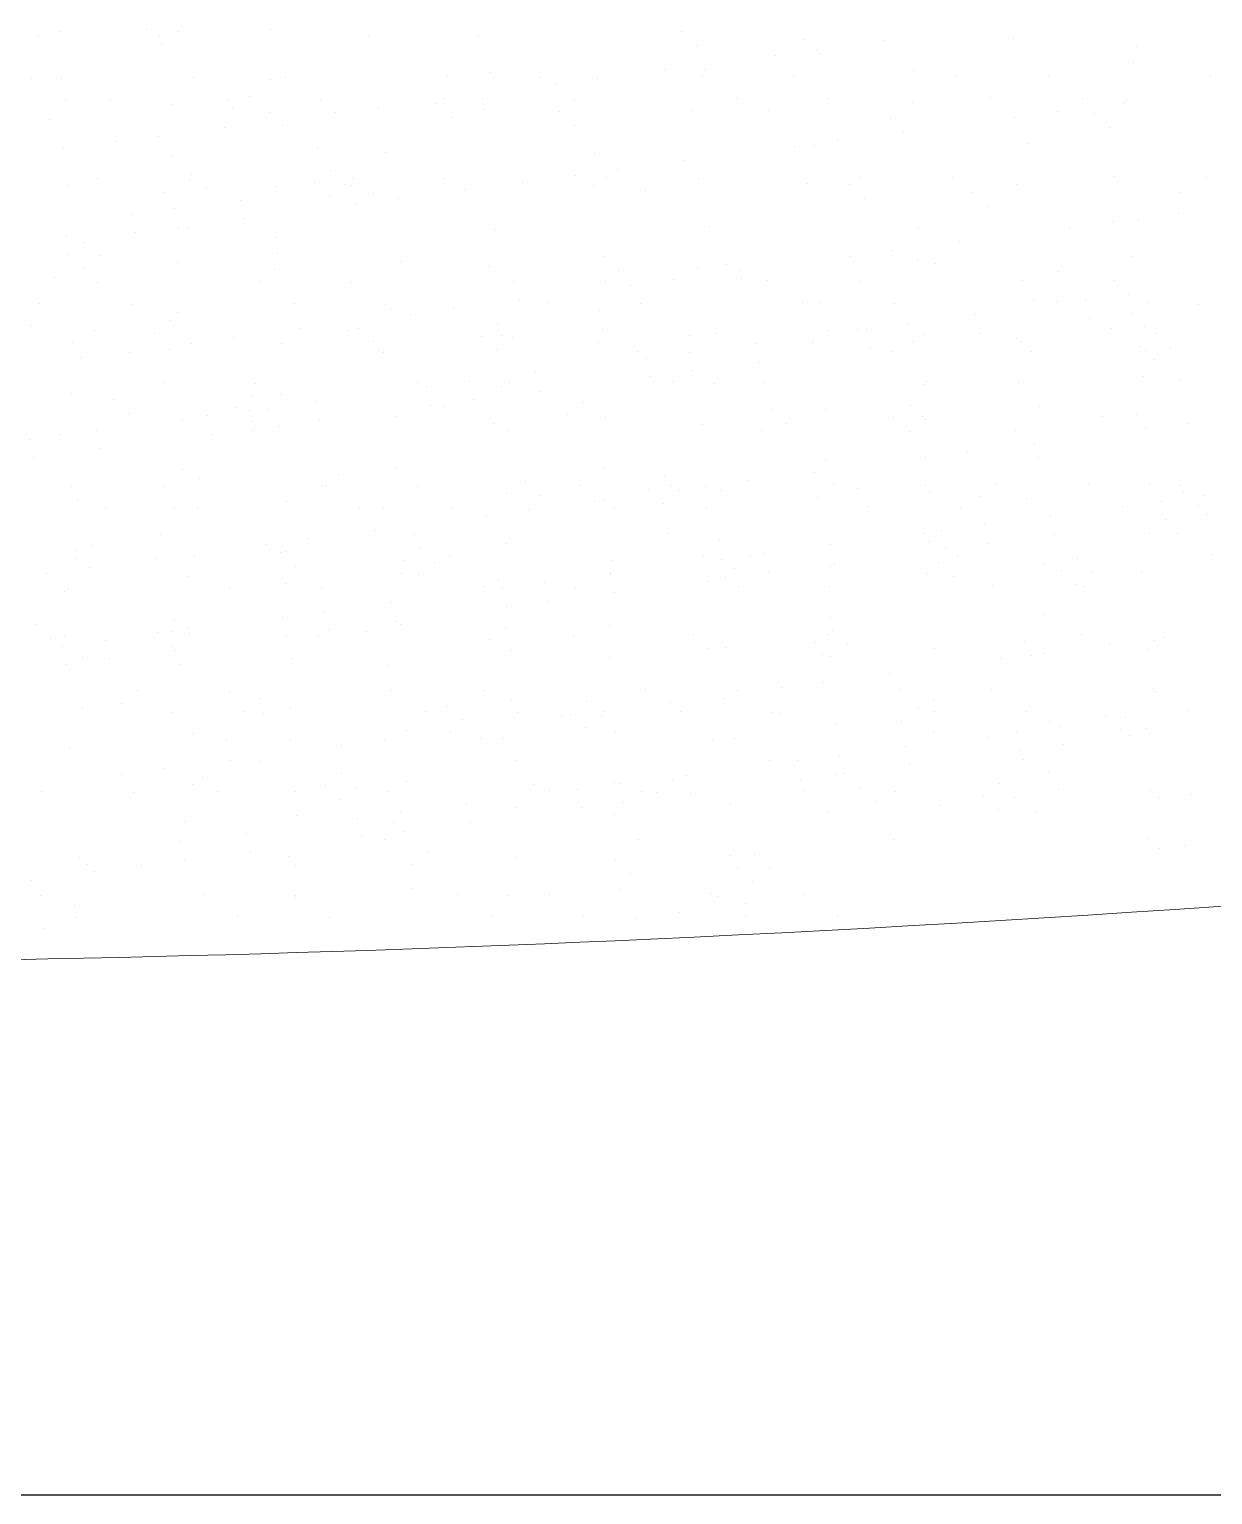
# Model space of a CAD drawing. Header units: millimetres. Extents: x -394 to 6212, y -2458 to 809.
# Drawn here: x 4860.05 to 4874.55, y -2280.17 to -2262.21 of the extents above; entities that cross this region are included whole.
import ezdxf

# ---------------------------------------------------------------- set-up
doc = ezdxf.new("R2010")
doc.units = ezdxf.units.MM
doc.layers.add('2', color=2, linetype='Continuous', lineweight=18, true_color=0xffff00)
doc.layers.add('LAYER2', color=2, linetype='Continuous', lineweight=25)

msp = doc.modelspace()

# ---------------------------------------------------------------- linework, layer by layer
at = {"layer": '2'}
for p, q in [((4860.17321, -2262.28293), (4860.17321, -2262.28293)), ((4860.43777, -2262.23556), (4860.43777, -2262.23556)), ((4861.49334, -2262.2117), (4861.49334, -2262.2117)), ((4861.64645, -2262.28383), (4861.64645, -2262.28383)), ((4861.87675, -2262.22866), (4861.87675, -2262.22866)), ((4863.01305, -2262.20914), (4863.01305, -2262.20914)), ((4864.20454, -2262.2961), (4864.20454, -2262.2961)), ((4865.55377, -2262.30012), (4865.55377, -2262.30012)), ((4868.05078, -2262.23682), (4868.05078, -2262.23682)), ((4861.67766, -2262.3806), (4861.67766, -2262.3806)), ((4868.23509, -2262.40572), (4868.23509, -2262.40572)), ((4869.55522, -2262.33449), (4869.55522, -2262.33449)), ((4869.71132, -2262.45383), (4869.71132, -2262.45383)), ((4870.52431, -2262.34679), (4870.52431, -2262.34679)), ((4872.11121, -2262.32524), (4872.11121, -2262.32524)), ((4873.61566, -2262.42291), (4873.61566, -2262.42291)), ((4869.19082, -2262.52235), (4869.19082, -2262.52235)), ((4869.73954, -2262.50339), (4869.73954, -2262.50339)), ((4873.58447, -2262.61288), (4873.58447, -2262.61288)), ((4860.08084, -2262.80857), (4860.08084, -2262.80857)), ((4860.44891, -2262.81635), (4860.44891, -2262.81635)), ((4862.06888, -2262.79429), (4862.06888, -2262.79429)), ((4863.007, -2262.82862), (4863.007, -2262.82862)), ((4863.19499, -2262.80291), (4863.19499, -2262.80291)), ((4865.18302, -2262.78864), (4865.18302, -2262.78864)), ((4865.70789, -2262.73131), (4865.70789, -2262.73131)), ((4866.30913, -2262.79725), (4866.30913, -2262.79725)), ((4867.01955, -2262.8082), (4867.01955, -2262.8082)), ((4867.83254, -2262.70117), (4867.83254, -2262.70117)), ((4868.29716, -2262.78298), (4868.29716, -2262.78298)), ((4868.32548, -2262.69792), (4868.32548, -2262.69792)), ((4869.42327, -2262.7916), (4869.42327, -2262.7916)), ((4870.88357, -2262.71019), (4870.88357, -2262.71019)), ((4871.4113, -2262.77732), (4871.4113, -2262.77732)), ((4872.53741, -2262.78594), (4872.53741, -2262.78594)), ((4874.52544, -2262.77166), (4874.52544, -2262.77166)), ((4862.74673, -2263.02586), (4862.74673, -2263.02586)), ((4866.49904, -2262.87673), (4866.49904, -2262.87673)), ((4860.50254, -2263.07722), (4860.50254, -2263.07722)), ((4861.0432, -2263.08013), (4861.0432, -2263.08013)), ((4861.80715, -2263.13446), (4861.80715, -2263.13446)), ((4862.49057, -2263.06294), (4862.49057, -2263.06294)), ((4862.54765, -2263.17779), (4862.54765, -2263.17779)), ((4863.61668, -2263.07156), (4863.61668, -2263.07156)), ((4864.32778, -2263.16258), (4864.32778, -2263.16258)), ((4865.04465, -2263.1145), (4865.04465, -2263.1145)), ((4865.14076, -2263.05555), (4865.14076, -2263.05555)), ((4865.60471, -2263.05729), (4865.60471, -2263.05729)), ((4865.61624, -2263.18803), (4865.61624, -2263.18803)), ((4866.5491, -2263.21217), (4866.5491, -2263.21217)), ((4866.73082, -2263.0659), (4866.73082, -2263.0659)), ((4868.17433, -2263.2003), (4868.17433, -2263.2003)), ((4868.71886, -2263.05163), (4868.71886, -2263.05163)), ((4869.10508, -2263.20292), (4869.10508, -2263.20292)), ((4869.84497, -2263.06025), (4869.84497, -2263.06025)), ((4870.87522, -2263.10299), (4870.87522, -2263.10299)), ((4871.833, -2263.04597), (4871.833, -2263.04597)), ((4872.64736, -2263.21729), (4872.64736, -2263.21729)), ((4872.95911, -2263.05459), (4872.95911, -2263.05459)), ((4873.46035, -2263.11026), (4873.46035, -2263.11026)), ((4873.49281, -2263.0696), (4873.49281, -2263.0696)), ((4860.29775, -2263.31872), (4860.29775, -2263.31872)), ((4862.99864, -2263.22142), (4862.99864, -2263.22142)), ((4863.16112, -2263.39143), (4863.16112, -2263.39143)), ((4863.80727, -2263.23111), (4863.80727, -2263.23111)), ((4865.22897, -2263.28339), (4865.22897, -2263.28339)), ((4866.73342, -2263.38106), (4866.73342, -2263.38106)), ((4870.60953, -2263.30058), (4870.60953, -2263.30058)), ((4872.12685, -2263.28582), (4872.12685, -2263.28582)), ((4873.10653, -2263.23729), (4873.10653, -2263.23729)), ((4861.63601, -2263.51696), (4861.63601, -2263.51696)), ((4862.44899, -2263.40993), (4862.44899, -2263.40993)), ((4869.95559, -2263.57167), (4869.95559, -2263.57167)), ((4870.76857, -2263.46464), (4870.76857, -2263.46464)), ((4873.29085, -2263.40618), (4873.29085, -2263.40618)), ((4860.46867, -2263.66574), (4860.46867, -2263.66574)), ((4861.1155, -2263.58549), (4861.1155, -2263.58549)), ((4861.8011, -2263.75393), (4861.8011, -2263.75393)), ((4863.58281, -2263.66008), (4863.58281, -2263.66008)), ((4864.41869, -2263.72055), (4864.41869, -2263.72055)), ((4866.97678, -2263.73282), (4866.97678, -2263.73282)), ((4869.43508, -2263.6402), (4869.43508, -2263.6402)), ((4869.67768, -2263.63551), (4869.67768, -2263.63551)), ((4872.29527, -2263.60212), (4872.29527, -2263.60212)), ((4867.26382, -2263.92605), (4867.26382, -2263.92605)), ((4868.0768, -2263.81902), (4868.0768, -2263.81902)), ((4860.89453, -2264.03574), (4860.89453, -2264.03574)), ((4862.02065, -2264.04436), (4862.02065, -2264.04436)), ((4862.03852, -2263.99217), (4862.03852, -2263.99217)), ((4863.54297, -2264.08984), (4863.54297, -2264.08984)), ((4863.74206, -2263.93791), (4863.74206, -2263.93791)), ((4863.92638, -2264.10681), (4863.92638, -2264.10681)), ((4864.00868, -2264.03008), (4864.00868, -2264.03008)), ((4865.13479, -2264.0387), (4865.13479, -2264.0387)), ((4866.09896, -2264.08059), (4866.09896, -2264.08059)), ((4866.74331, -2263.99457), (4866.74331, -2263.99457)), ((4867.12282, -2264.02442), (4867.12282, -2264.02442)), ((4868.24893, -2264.03304), (4868.24893, -2264.03304)), ((4869.58602, -2264.09223), (4869.58602, -2264.09223)), ((4870.10041, -2264.11496), (4870.10041, -2264.11496)), ((4870.23696, -2264.01877), (4870.23696, -2264.01877)), ((4871.36307, -2264.02739), (4871.36307, -2264.02739)), ((4872.14411, -2264.1045), (4872.14411, -2264.1045)), ((4873.3511, -2264.01311), (4873.3511, -2264.01311)), ((4874.47721, -2264.02173), (4874.47721, -2264.02173)), ((4860.51795, -2264.1237), (4860.51795, -2264.1237)), ((4861.70945, -2264.21065), (4861.70945, -2264.21065)), ((4862.22284, -2264.16107), (4862.22284, -2264.16107)), ((4863.07604, -2264.13597), (4863.07604, -2264.13597)), ((4863.72729, -2264.25874), (4863.72729, -2264.25874)), ((4864.00344, -2264.12336), (4864.00344, -2264.12336)), ((4864.26754, -2264.22292), (4864.26754, -2264.22292)), ((4864.57204, -2264.28043), (4864.57204, -2264.28043)), ((4865.38503, -2264.1734), (4865.38503, -2264.1734)), ((4866.96843, -2264.12562), (4866.96843, -2264.12562)), ((4867.6034, -2264.17826), (4867.6034, -2264.17826)), ((4870.28473, -2264.28386), (4870.28473, -2264.28386)), ((4871.60485, -2264.21263), (4871.60485, -2264.21263)), ((4874.16084, -2264.20338), (4874.16084, -2264.20338)), ((4861.83217, -2264.40921), (4861.83217, -2264.40921)), ((4862.64516, -2264.30218), (4862.64516, -2264.30218)), ((4864.05153, -2264.34895), (4864.05153, -2264.34895)), ((4871.78917, -2264.38153), (4871.78917, -2264.38153)), ((4874.13808, -2264.46018), (4874.13808, -2264.46018)), ((4861.31167, -2264.47773), (4861.31167, -2264.47773)), ((4861.88027, -2264.63481), (4861.88027, -2264.63481)), ((4861.98678, -2264.63288), (4861.98678, -2264.63288)), ((4862.69325, -2264.52777), (4862.69325, -2264.52777)), ((4868.38848, -2264.62475), (4868.38848, -2264.62475)), ((4870.94657, -2264.63701), (4870.94657, -2264.63701)), ((4872.80459, -2264.63574), (4872.80459, -2264.63574)), ((4873.32509, -2264.56721), (4873.32509, -2264.56721)), ((4873.64746, -2264.53971), (4873.64746, -2264.53971)), ((4860.5119, -2264.74317), (4860.5119, -2264.74317)), ((4860.73593, -2264.81558), (4860.73593, -2264.81558)), ((4861.35976, -2264.70333), (4861.35976, -2264.70333)), ((4863.06999, -2264.75544), (4863.06999, -2264.75544)), ((4865.77089, -2264.65813), (4865.77089, -2264.65813)), ((4871.44631, -2264.81456), (4871.44631, -2264.81456)), ((4860.53684, -2264.96752), (4860.53684, -2264.96752)), ((4860.92025, -2264.98448), (4860.92025, -2264.98448)), ((4863.09283, -2264.95827), (4863.09283, -2264.95827)), ((4867.09428, -2264.99264), (4867.09428, -2264.99264)), ((4870.11281, -2264.99012), (4870.11281, -2264.99012)), ((4870.63332, -2264.92159), (4870.63332, -2264.92159)), ((4873.5558, -2264.99643), (4873.5558, -2264.99643)), ((4860.72116, -2265.13641), (4860.72116, -2265.13641)), ((4861.87014, -2265.06129), (4861.87014, -2265.06129)), ((4863.06164, -2265.14824), (4863.06164, -2265.14824)), ((4864.59728, -2265.05594), (4864.59728, -2265.05594)), ((4865.67923, -2265.11485), (4865.67923, -2265.11485)), ((4867.2786, -2265.16154), (4867.2786, -2265.16154)), ((4868.23732, -2265.12712), (4868.23732, -2265.12712)), ((4868.59873, -2265.09031), (4868.59873, -2265.09031)), ((4868.75453, -2265.16894), (4868.75453, -2265.16894)), ((4870.93821, -2265.02981), (4870.93821, -2265.02981)), ((4871.15471, -2265.08106), (4871.15471, -2265.08106)), ((4872.65916, -2265.17872), (4872.65916, -2265.17872)), ((4860.36074, -2265.24555), (4860.36074, -2265.24555)), ((4860.88847, -2265.31268), (4860.88847, -2265.31268)), ((4862.8765, -2265.2984), (4862.8765, -2265.2984)), ((4864.00262, -2265.30702), (4864.00262, -2265.30702)), ((4865.99065, -2265.29274), (4865.99065, -2265.29274)), ((4867.11676, -2265.30136), (4867.11676, -2265.30136)), ((4867.42104, -2265.3445), (4867.42104, -2265.3445)), ((4867.94155, -2265.27597), (4867.94155, -2265.27597)), ((4868.78305, -2265.2592), (4868.78305, -2265.2592)), ((4869.10479, -2265.28708), (4869.10479, -2265.28708)), ((4870.2309, -2265.2957), (4870.2309, -2265.2957)), ((4872.21893, -2265.28142), (4872.21893, -2265.28142)), ((4873.34504, -2265.29004), (4873.34504, -2265.29004)), ((4866.06276, -2265.52332), (4866.06276, -2265.52332)), ((4872.35826, -2265.52894), (4872.35826, -2265.52894)), ((4872.64063, -2265.55007), (4872.64063, -2265.55007)), ((4873.00075, -2265.52799), (4873.00075, -2265.52799)), ((4873.52126, -2265.45946), (4873.52126, -2265.45946)), ((4860.18406, -2265.57271), (4860.18406, -2265.57271)), ((4861.31017, -2265.58133), (4861.31017, -2265.58133)), ((4861.8641, -2265.68076), (4861.8641, -2265.68076)), ((4863.2982, -2265.56705), (4863.2982, -2265.56705)), ((4864.42431, -2265.57567), (4864.42431, -2265.57567)), ((4864.48169, -2265.64737), (4864.48169, -2265.64737)), ((4864.72927, -2265.69888), (4864.72927, -2265.69888)), ((4865.24978, -2265.63035), (4865.24978, -2265.63035)), ((4866.41234, -2265.56139), (4866.41234, -2265.56139)), ((4867.03978, -2265.65964), (4867.03978, -2265.65964)), ((4867.53845, -2265.57001), (4867.53845, -2265.57001)), ((4869.52648, -2265.55573), (4869.52648, -2265.55573)), ((4869.74067, -2265.56233), (4869.74067, -2265.56233)), ((4870.65259, -2265.56435), (4870.65259, -2265.56435)), ((4871.64247, -2265.70681), (4871.64247, -2265.70681)), ((4873.56936, -2265.68506), (4873.56936, -2265.68506)), ((4873.76674, -2265.55869), (4873.76674, -2265.55869)), ((4874.38234, -2265.57803), (4874.38234, -2265.57803)), ((4860.0867, -2265.83594), (4860.0867, -2265.83594)), ((4860.8546, -2265.90119), (4860.8546, -2265.90119)), ((4861.79024, -2265.78168), (4861.79024, -2265.78168)), ((4863.37099, -2265.8777), (4863.37099, -2265.8777)), ((4863.96875, -2265.89553), (4863.96875, -2265.89553)), ((4864.08815, -2265.87031), (4864.08815, -2265.87031)), ((4865.79169, -2265.81605), (4865.79169, -2265.81605)), ((4867.08289, -2265.88987), (4867.08289, -2265.88987)), ((4869.85212, -2265.90447), (4869.85212, -2265.90447)), ((4870.19703, -2265.88422), (4870.19703, -2265.88422)), ((4870.30898, -2265.88237), (4870.30898, -2265.88237)), ((4870.82949, -2265.81384), (4870.82949, -2265.81384)), ((4873.04885, -2265.75358), (4873.04885, -2265.75358)), ((4873.31117, -2265.87856), (4873.31117, -2265.87856)), ((4873.7165, -2265.84706), (4873.7165, -2265.84706)), ((4860.58095, -2266.05052), (4860.58095, -2266.05052)), ((4861.59115, -2265.93361), (4861.59115, -2265.93361)), ((4862.03749, -2266.05326), (4862.03749, -2266.05326)), ((4862.558, -2265.98473), (4862.558, -2265.98473)), ((4863.13904, -2266.06279), (4863.13904, -2266.06279)), ((4864.27247, -2266.03921), (4864.27247, -2266.03921)), ((4865.5926, -2265.96798), (4865.5926, -2265.96798)), ((4865.83993, -2265.96548), (4865.83993, -2265.96548)), ((4865.97601, -2265.98495), (4865.97601, -2265.98495)), ((4867.03142, -2266.05244), (4867.03142, -2266.05244)), ((4868.14859, -2265.95873), (4868.14859, -2265.95873)), ((4868.45752, -2265.9321), (4868.45752, -2265.9321)), ((4868.9507, -2266.06119), (4868.9507, -2266.06119)), ((4869.64901, -2266.01905), (4869.64901, -2266.01905)), ((4869.65303, -2266.0564), (4869.65303, -2266.0564)), ((4870.87758, -2266.03944), (4870.87758, -2266.03944)), ((4871.01561, -2265.94437), (4871.01561, -2265.94437)), ((4871.69057, -2265.93241), (4871.69057, -2265.93241)), ((4872.15004, -2265.9931), (4872.15004, -2265.9931)), ((4872.2071, -2266.03132), (4872.2071, -2266.03132)), ((4873.65449, -2266.09077), (4873.65449, -2266.09077)), ((4873.85357, -2265.93884), (4873.85357, -2265.93884)), ((4860.67921, -2266.23208), (4860.67921, -2266.23208)), ((4861.2763, -2266.16984), (4861.2763, -2266.16984)), ((4861.77244, -2266.13748), (4861.77244, -2266.13748)), ((4864.33053, -2266.14975), (4864.33053, -2266.14975)), ((4864.39044, -2266.16418), (4864.39044, -2266.16418)), ((4865.77692, -2266.13688), (4865.77692, -2266.13688)), ((4867.50458, -2266.15852), (4867.50458, -2266.15852)), ((4867.61721, -2266.23674), (4867.61721, -2266.23674)), ((4868.13772, -2266.16822), (4868.13772, -2266.16822)), ((4870.35708, -2266.10796), (4870.35708, -2266.10796)), ((4870.61873, -2266.15287), (4870.61873, -2266.15287)), ((4872.33436, -2266.162), (4872.33436, -2266.162)), ((4873.73287, -2266.14721), (4873.73287, -2266.14721)), ((4873.8388, -2266.25967), (4873.8388, -2266.25967)), ((4874.03789, -2266.10774), (4874.03789, -2266.10774)), ((4866.25893, -2266.41557), (4866.25893, -2266.41557)), ((4868.18581, -2266.39382), (4868.18581, -2266.39382)), ((4868.9988, -2266.28678), (4868.9988, -2266.28678)), ((4861.70216, -2266.53984), (4861.70216, -2266.53984)), ((4862.82827, -2266.54846), (4862.82827, -2266.54846)), ((4864.8163, -2266.53419), (4864.8163, -2266.53419)), ((4864.92543, -2266.59112), (4864.92543, -2266.59112)), ((4865.44594, -2266.5226), (4865.44594, -2266.5226)), ((4865.83388, -2266.58496), (4865.83388, -2266.58496)), ((4865.94242, -2266.54281), (4865.94242, -2266.54281)), ((4867.6653, -2266.46234), (4867.6653, -2266.46234)), ((4867.93045, -2266.52853), (4867.93045, -2266.52853)), ((4868.45147, -2266.55157), (4868.45147, -2266.55157)), ((4869.05656, -2266.53715), (4869.05656, -2266.53715)), ((4871.00956, -2266.56384), (4871.00956, -2266.56384)), ((4871.04459, -2266.52287), (4871.04459, -2266.52287)), ((4872.1707, -2266.53149), (4872.1707, -2266.53149)), ((4873.71045, -2266.46653), (4873.71045, -2266.46653)), ((4874.15873, -2266.51721), (4874.15873, -2266.51721)), ((4860.5749, -2266.67), (4860.5749, -2266.67)), ((4861.08203, -2266.74799), (4861.08203, -2266.74799)), ((4862.78556, -2266.69372), (4862.78556, -2266.69372)), ((4863.13299, -2266.68226), (4863.13299, -2266.68226)), ((4863.56716, -2266.76994), (4863.56716, -2266.76994)), ((4865.49404, -2266.74819), (4865.49404, -2266.74819)), ((4866.30702, -2266.64116), (4866.30702, -2266.64116)), ((4866.84599, -2266.78214), (4866.84599, -2266.78214)), ((4861.26635, -2266.91689), (4861.26635, -2266.91689)), ((4861.93314, -2266.98811), (4861.93314, -2266.98811)), ((4862.23366, -2266.9455), (4862.23366, -2266.9455)), ((4862.58647, -2266.84566), (4862.58647, -2266.84566)), ((4862.75417, -2266.87698), (4862.75417, -2266.87698)), ((4862.96988, -2266.86262), (4862.96988, -2266.86262)), ((4864.55073, -2266.95472), (4864.55073, -2266.95472)), ((4864.97353, -2266.81672), (4864.97353, -2266.81672)), ((4865.14246, -2266.83641), (4865.14246, -2266.83641)), ((4866.64691, -2266.93408), (4866.64691, -2266.93408)), ((4867.10882, -2266.96699), (4867.10882, -2266.96699)), ((4869.14391, -2266.87078), (4869.14391, -2266.87078)), ((4869.80971, -2266.86968), (4869.80971, -2266.86968)), ((4870.64836, -2266.96845), (4870.64836, -2266.96845)), ((4870.84745, -2266.81651), (4870.84745, -2266.81651)), ((4871.00121, -2266.95664), (4871.00121, -2266.95664)), ((4871.03176, -2266.98541), (4871.03176, -2266.98541)), ((4872.4273, -2266.83629), (4872.4273, -2266.83629)), ((4873.20434, -2266.9592), (4873.20434, -2266.9592)), ((4873.6188, -2266.92325), (4873.6188, -2266.92325)), ((4860.87538, -2267.12432), (4860.87538, -2267.12432)), ((4862.77079, -2267.01455), (4862.77079, -2267.01455)), ((4862.79441, -2267.13698), (4862.79441, -2267.13698)), ((4862.80227, -2267.10257), (4862.80227, -2267.10257)), ((4863.12463, -2267.07506), (4863.12463, -2267.07506)), ((4863.61525, -2266.99554), (4863.61525, -2266.99554)), ((4865.74222, -2267.04168), (4865.74222, -2267.04168)), ((4865.90855, -2267.13132), (4865.90855, -2267.13132)), ((4868.30031, -2267.05395), (4868.30031, -2267.05395)), ((4869.02269, -2267.12566), (4869.02269, -2267.12566)), ((4869.32823, -2267.03968), (4869.32823, -2267.03968)), ((4870.83268, -2267.13734), (4870.83268, -2267.13734)), ((4872.13683, -2267.12), (4872.13683, -2267.12)), ((4873.72658, -2267.10351), (4873.72658, -2267.10351)), ((4874.24709, -2267.03498), (4874.24709, -2267.03498)), ((4860.0624, -2267.23135), (4860.0624, -2267.23135)), ((4860.42374, -2267.17237), (4860.42374, -2267.17237)), ((4860.92348, -2267.34992), (4860.92348, -2267.34992)), ((4862.28176, -2267.1711), (4862.28176, -2267.1711)), ((4872.3683, -2267.28233), (4872.3683, -2267.28233)), ((4860.11049, -2267.45695), (4860.11049, -2267.45695)), ((4869.80366, -2267.48916), (4869.80366, -2267.48916)), ((4871.03481, -2267.45789), (4871.03481, -2267.45789)), ((4871.55532, -2267.38936), (4871.55532, -2267.38936)), ((4872.42125, -2267.45577), (4872.42125, -2267.45577)), ((4861.92709, -2267.60758), (4861.92709, -2267.60758)), ((4863.83987, -2267.65982), (4863.83987, -2267.65982)), ((4864.54468, -2267.57419), (4864.54468, -2267.57419)), ((4867.10277, -2267.58646), (4867.10277, -2267.58646)), ((4867.84132, -2267.69419), (4867.84132, -2267.69419)), ((4869.67653, -2267.63671), (4869.67653, -2267.63671)), ((4860.56999, -2267.80816), (4860.56999, -2267.80816)), ((4861.6961, -2267.81678), (4861.6961, -2267.81678)), ((4862.13633, -2267.71408), (4862.13633, -2267.71408)), ((4863.64078, -2267.81175), (4863.64078, -2267.81175)), ((4863.68413, -2267.8025), (4863.68413, -2267.8025)), ((4864.81024, -2267.81112), (4864.81024, -2267.81112)), ((4866.13778, -2267.74845), (4866.13778, -2267.74845)), ((4866.79827, -2267.79684), (4866.79827, -2267.79684)), ((4867.64223, -2267.84612), (4867.64223, -2267.84612)), ((4867.92439, -2267.80546), (4867.92439, -2267.80546)), ((4868.02564, -2267.86309), (4868.02564, -2267.86309)), ((4868.34304, -2267.81227), (4868.34304, -2267.81227)), ((4868.52051, -2267.85892), (4868.52051, -2267.85892)), ((4868.86354, -2267.74374), (4868.86354, -2267.74374)), ((4869.91242, -2267.79118), (4869.91242, -2267.79118)), ((4870.19822, -2267.83687), (4870.19822, -2267.83687)), ((4871.03853, -2267.7998), (4871.03853, -2267.7998)), ((4871.0786, -2267.87119), (4871.0786, -2267.87119)), ((4871.90175, -2267.78261), (4871.90175, -2267.78261)), ((4873.02656, -2267.78552), (4873.02656, -2267.78552)), ((4873.7795, -2267.77388), (4873.7795, -2267.77388)), ((4874.15267, -2267.79414), (4874.15267, -2267.79414)), ((4874.19967, -2267.87124), (4874.19967, -2267.87124)), ((4860.64394, -2267.97735), (4860.64394, -2267.97735)), ((4861.83543, -2268.0643), (4861.83543, -2268.0643)), ((4863.20203, -2267.98962), (4863.20203, -2267.98962)), ((4865.90292, -2267.89231), (4865.90292, -2267.89231)), ((4866.3221, -2267.91735), (4866.3221, -2267.91735)), ((4866.98476, -2267.99109), (4866.98476, -2267.99109)), ((4867.09442, -2267.97926), (4867.09442, -2267.97926)), ((4867.21997, -2268.06549), (4867.21997, -2268.06549)), ((4867.82655, -2268.01502), (4867.82655, -2268.01502)), ((4869.71201, -2267.94587), (4869.71201, -2267.94587)), ((4870.33411, -2268.05983), (4870.33411, -2268.05983)), ((4871.46022, -2268.06845), (4871.46022, -2268.06845)), ((4871.70267, -2267.93454), (4871.70267, -2267.93454)), ((4872.2701, -2267.95814), (4872.2701, -2267.95814)), ((4873.44825, -2268.05417), (4873.44825, -2268.05417)), ((4873.92275, -2267.99576), (4873.92275, -2267.99576)), ((4874.38399, -2268.04014), (4874.38399, -2268.04014)), ((4874.44326, -2267.92723), (4874.44326, -2267.92723)), ((4860.99169, -2268.07681), (4860.99169, -2268.07681)), ((4862.1178, -2268.08543), (4862.1178, -2268.08543)), ((4864.10583, -2268.07115), (4864.10583, -2268.07115)), ((4864.39352, -2268.07657), (4864.39352, -2268.07657)), ((4865.23194, -2268.07977), (4865.23194, -2268.07977)), ((4865.65126, -2268.16664), (4865.65126, -2268.16664)), ((4866.17177, -2268.09812), (4866.17177, -2268.09812)), ((4868.34608, -2268.07411), (4868.34608, -2268.07411)), ((4872.56447, -2268.17458), (4872.56447, -2268.17458)), ((4873.97084, -2268.22135), (4873.97084, -2268.22135)), ((4874.49135, -2268.15283), (4874.49135, -2268.15283)), ((4861.66223, -2268.4053), (4861.66223, -2268.4053)), ((4864.29298, -2268.34547), (4864.29298, -2268.34547)), ((4864.77637, -2268.39964), (4864.77637, -2268.39964)), ((4867.89052, -2268.39398), (4867.89052, -2268.39398)), ((4871.00466, -2268.38832), (4871.00466, -2268.38832)), ((4871.23098, -2268.35013), (4871.23098, -2268.35013)), ((4871.75148, -2268.28161), (4871.75148, -2268.28161)), ((4872.61257, -2268.40017), (4872.61257, -2268.40017)), ((4873.77345, -2268.39335), (4873.77345, -2268.39335)), ((4874.1188, -2268.38266), (4874.1188, -2268.38266)), ((4860.63789, -2268.59682), (4860.63789, -2268.59682)), ((4860.83374, -2268.53749), (4860.83374, -2268.53749)), ((4862.95949, -2268.52102), (4862.95949, -2268.52102)), ((4863.48, -2268.4525), (4863.48, -2268.4525)), ((4864.83519, -2268.57186), (4864.83519, -2268.57186)), ((4865.89687, -2268.51178), (4865.89687, -2268.51178)), ((4868.51446, -2268.47839), (4868.51446, -2268.47839)), ((4869.8727, -2268.52895), (4869.8727, -2268.52895)), ((4871.07255, -2268.49066), (4871.07255, -2268.49066)), ((4871.27907, -2268.57573), (4871.27907, -2268.57573)), ((4871.79958, -2268.5072), (4871.79958, -2268.5072)), ((4860.63465, -2268.68943), (4860.63465, -2268.68943)), ((4861.60121, -2268.69984), (4861.60121, -2268.69984)), ((4862.08393, -2268.67394), (4862.08393, -2268.67394)), ((4863.13166, -2268.62613), (4863.13166, -2268.62613)), ((4863.19598, -2268.60909), (4863.19598, -2268.60909)), ((4864.63611, -2268.7238), (4864.63611, -2268.7238)), ((4865.01951, -2268.74076), (4865.01951, -2268.74076)), ((4865.19807, -2268.66829), (4865.19807, -2268.66829)), ((4867.19209, -2268.71455), (4867.19209, -2268.71455)), ((4868.31221, -2268.66263), (4868.31221, -2268.66263)), ((4868.5392, -2268.70451), (4868.5392, -2268.70451)), ((4868.89563, -2268.66028), (4868.89563, -2268.66028)), ((4869.05971, -2268.63599), (4869.05971, -2268.63599)), ((4869.92079, -2268.75455), (4869.92079, -2268.75455)), ((4871.19354, -2268.74892), (4871.19354, -2268.74892)), ((4871.42635, -2268.65697), (4871.42635, -2268.65697)), ((4872.4903, -2268.76312), (4872.4903, -2268.76312)), ((4872.89708, -2268.69465), (4872.89708, -2268.69465)), ((4874.5405, -2268.65131), (4874.5405, -2268.65131)), ((4860.26772, -2268.8754), (4860.26772, -2268.8754)), ((4860.78823, -2268.80688), (4860.78823, -2268.80688)), ((4861.99613, -2268.91493), (4861.99613, -2268.91493)), ((4863.31598, -2268.79503), (4863.31598, -2268.79503)), ((4864.61372, -2268.88155), (4864.61372, -2268.88155)), ((4864.82043, -2268.8927), (4864.82043, -2268.8927)), ((4867.17181, -2268.89381), (4867.17181, -2268.89381)), ((4867.18092, -2268.88333), (4867.18092, -2268.88333)), ((4868.5873, -2268.93011), (4868.5873, -2268.93011)), ((4868.69654, -2268.81222), (4868.69654, -2268.81222)), ((4869.10781, -2268.86158), (4869.10781, -2268.86158)), ((4869.87271, -2268.79651), (4869.87271, -2268.79651)), ((4871.0642, -2268.88346), (4871.0642, -2268.88346)), ((4871.37786, -2268.91782), (4871.37786, -2268.91782)), ((4872.69799, -2268.84659), (4872.69799, -2268.84659)), ((4873.0814, -2268.86355), (4873.0814, -2268.86355)), ((4873.68179, -2268.85007), (4873.68179, -2268.85007)), ((4860.48673, -2269.0992), (4860.48673, -2269.0992)), ((4860.52176, -2269.05823), (4860.52176, -2269.05823)), ((4862.50979, -2269.04395), (4862.50979, -2269.04395)), ((4863.18762, -2269.00189), (4863.18762, -2269.00189)), ((4863.6359, -2269.05257), (4863.6359, -2269.05257)), ((4865.62393, -2269.03829), (4865.62393, -2269.03829)), ((4865.80522, -2268.9685), (4865.80522, -2268.9685)), ((4865.84743, -2269.05889), (4865.84743, -2269.05889)), ((4866.36794, -2268.99036), (4866.36794, -2268.99036)), ((4866.75004, -2269.04691), (4866.75004, -2269.04691)), ((4867.22902, -2269.10893), (4867.22902, -2269.10893)), ((4868.36331, -2268.98077), (4868.36331, -2268.98077)), ((4868.73807, -2269.03263), (4868.73807, -2269.03263)), ((4869.86419, -2269.04125), (4869.86419, -2269.04125)), ((4871.85222, -2269.02697), (4871.85222, -2269.02697)), ((4872.88231, -2269.01549), (4872.88231, -2269.01549)), ((4872.97833, -2269.03559), (4872.97833, -2269.03559)), ((4864.48915, -2269.23771), (4864.48915, -2269.23771)), ((4865.89553, -2269.28449), (4865.89553, -2269.28449)), ((4866.41603, -2269.21596), (4866.41603, -2269.21596)), ((4860.12553, -2269.50381), (4860.12553, -2269.50381)), ((4861.82907, -2269.44954), (4861.82907, -2269.44954)), ((4863.15566, -2269.41327), (4863.15566, -2269.41327)), ((4863.67617, -2269.34474), (4863.67617, -2269.34474)), ((4864.53725, -2269.46331), (4864.53725, -2269.46331)), ((4864.60767, -2269.50102), (4864.60767, -2269.50102)), ((4869.86666, -2269.41598), (4869.86666, -2269.41598)), ((4872.48425, -2269.38259), (4872.48425, -2269.38259)), ((4860.30985, -2269.6727), (4860.30985, -2269.6727)), ((4860.48789, -2269.64674), (4860.48789, -2269.64674)), ((4861.62998, -2269.60147), (4861.62998, -2269.60147)), ((4861.79738, -2269.59209), (4861.79738, -2269.59209)), ((4861.99008, -2269.53441), (4861.99008, -2269.53441)), ((4862.01338, -2269.61844), (4862.01338, -2269.61844)), ((4863.20375, -2269.63887), (4863.20375, -2269.63887)), ((4863.60203, -2269.64108), (4863.60203, -2269.64108)), ((4863.72426, -2269.57034), (4863.72426, -2269.57034)), ((4864.18596, -2269.59222), (4864.18596, -2269.59222)), ((4865.8895, -2269.53796), (4865.8895, -2269.53796)), ((4866.71618, -2269.63543), (4866.71618, -2269.63543)), ((4867.16576, -2269.51329), (4867.16576, -2269.51329)), ((4868.18742, -2269.62659), (4868.18742, -2269.62659)), ((4869.83032, -2269.62977), (4869.83032, -2269.62977)), ((4869.89095, -2269.57233), (4869.89095, -2269.57233)), ((4872.94446, -2269.62411), (4872.94446, -2269.62411)), ((4873.95138, -2269.66075), (4873.95138, -2269.66075)), ((4860.46388, -2269.76765), (4860.46388, -2269.76765)), ((4860.98439, -2269.69912), (4860.98439, -2269.69912)), ((4861.8143, -2269.77037), (4861.8143, -2269.77037)), ((4861.84547, -2269.81769), (4861.84547, -2269.81769)), ((4865.69041, -2269.68989), (4865.69041, -2269.68989)), ((4865.96592, -2269.81913), (4865.96592, -2269.81913)), ((4868.37173, -2269.79549), (4868.37173, -2269.79549)), ((4868.58351, -2269.78574), (4868.58351, -2269.78574)), ((4869.69186, -2269.72426), (4869.69186, -2269.72426)), ((4870.07527, -2269.74123), (4870.07527, -2269.74123)), ((4871.1416, -2269.79801), (4871.1416, -2269.79801)), ((4872.24785, -2269.71501), (4872.24785, -2269.71501)), ((4872.47731, -2269.85713), (4872.47731, -2269.85713)), ((4873.2903, -2269.7501), (4873.2903, -2269.7501)), ((4873.7523, -2269.81268), (4873.7523, -2269.81268)), ((4873.84249, -2269.7007), (4873.84249, -2269.7007)), ((4860.51198, -2269.99325), (4860.51198, -2269.99325)), ((4860.70693, -2269.90417), (4860.70693, -2269.90417)), ((4861.03249, -2269.92472), (4861.03249, -2269.92472)), ((4861.89843, -2269.99113), (4861.89843, -2269.99113)), ((4863.26502, -2269.91644), (4863.26502, -2269.91644)), ((4864.45652, -2270.00339), (4864.45652, -2270.00339)), ((4867.15741, -2269.90609), (4867.15741, -2269.90609)), ((4869.775, -2269.8727), (4869.775, -2269.8727)), ((4869.87618, -2269.89316), (4869.87618, -2269.89316)), ((4871.9568, -2269.92565), (4871.9568, -2269.92565)), ((4872.33309, -2269.88497), (4872.33309, -2269.88497)), ((4869.78554, -2270.21151), (4869.78554, -2270.21151)), ((4870.59852, -2270.10448), (4870.59852, -2270.10448)), ((4861.37762, -2270.31226), (4861.37762, -2270.31226)), ((4862.50373, -2270.32088), (4862.50373, -2270.32088)), ((4864.49176, -2270.3066), (4864.49176, -2270.3066)), ((4865.61787, -2270.31522), (4865.61787, -2270.31522)), ((4867.6059, -2270.30094), (4867.6059, -2270.30094)), ((4868.73201, -2270.30956), (4868.73201, -2270.30956)), ((4869.26503, -2270.28003), (4869.26503, -2270.28003)), ((4870.72004, -2270.29528), (4870.72004, -2270.29528)), ((4871.84616, -2270.3039), (4871.84616, -2270.3039)), ((4873.83419, -2270.28962), (4873.83419, -2270.28962)), ((4873.83644, -2270.32018), (4873.83644, -2270.32018)), ((4860.70088, -2270.52364), (4860.70088, -2270.52364)), ((4861.17984, -2270.4699), (4861.17984, -2270.4699)), ((4861.79931, -2270.58091), (4861.79931, -2270.58091)), ((4862.68429, -2270.56757), (4862.68429, -2270.56757)), ((4862.88337, -2270.41563), (4862.88337, -2270.41563)), ((4863.25897, -2270.53591), (4863.25897, -2270.53591)), ((4864.91346, -2270.57525), (4864.91346, -2270.57525)), ((4865.18129, -2270.50427), (4865.18129, -2270.50427)), ((4865.95987, -2270.4386), (4865.95987, -2270.4386)), ((4866.88482, -2270.45001), (4866.88482, -2270.45001)), ((4867.09377, -2270.56589), (4867.09377, -2270.56589)), ((4867.90675, -2270.45885), (4867.90675, -2270.45885)), ((4868.0276, -2270.56959), (4868.0276, -2270.56959)), ((4868.57746, -2270.40522), (4868.57746, -2270.40522)), ((4869.15371, -2270.57821), (4869.15371, -2270.57821)), ((4870.94526, -2270.53842), (4870.94526, -2270.53842)), ((4871.13555, -2270.41749), (4871.13555, -2270.41749)), ((4871.14174, -2270.56393), (4871.14174, -2270.56393)), ((4872.26785, -2270.57255), (4872.26785, -2270.57255)), ((4874.25588, -2270.55827), (4874.25588, -2270.55827)), ((4862.92543, -2270.58953), (4862.92543, -2270.58953)), ((4865.36561, -2270.67317), (4865.36561, -2270.67317)), ((4866.03957, -2270.58387), (4866.03957, -2270.58387)), ((4866.57326, -2270.63441), (4866.57326, -2270.63441)), ((4866.68574, -2270.60194), (4866.68574, -2270.60194)), ((4867.06914, -2270.6189), (4867.06914, -2270.6189)), ((4869.24172, -2270.59269), (4869.24172, -2270.59269)), ((4869.9357, -2270.72333), (4869.9357, -2270.72333)), ((4870.74617, -2270.69036), (4870.74617, -2270.69036)), ((4872.55329, -2270.68994), (4872.55329, -2270.68994)), ((4872.67348, -2270.74937), (4872.67348, -2270.74937)), ((4873.24317, -2270.62706), (4873.24317, -2270.62706)), ((4873.48647, -2270.64234), (4873.48647, -2270.64234)), ((4862.05912, -2270.84176), (4862.05912, -2270.84176)), ((4862.46986, -2270.9094), (4862.46986, -2270.9094)), ((4863.25062, -2270.92871), (4863.25062, -2270.92871)), ((4864.40199, -2270.92026), (4864.40199, -2270.92026)), ((4864.67672, -2270.80837), (4864.67672, -2270.80837)), ((4865.21498, -2270.81323), (4865.21498, -2270.81323)), ((4865.584, -2270.90374), (4865.584, -2270.90374)), ((4865.86821, -2270.89532), (4865.86821, -2270.89532)), ((4866.87006, -2270.77084), (4866.87006, -2270.77084)), ((4867.23481, -2270.82064), (4867.23481, -2270.82064)), ((4868.4263, -2270.90759), (4868.4263, -2270.90759)), ((4868.69815, -2270.89808), (4868.69815, -2270.89808)), ((4871.12719, -2270.81028), (4871.12719, -2270.81028)), ((4871.81229, -2270.89242), (4871.81229, -2270.89242)), ((4872.15297, -2270.8179), (4872.15297, -2270.8179)), ((4873.42749, -2270.79596), (4873.42749, -2270.79596)), ((4873.53456, -2270.86794), (4873.53456, -2270.86794)), ((4873.74478, -2270.7769), (4873.74478, -2270.7769)), ((4860.54972, -2271.02602), (4860.54972, -2271.02602)), ((4863.88149, -2270.98879), (4863.88149, -2270.98879)), ((4869.98171, -2271.10375), (4869.98171, -2271.10375)), ((4870.79469, -2270.99672), (4870.79469, -2270.99672)), ((4872.20107, -2271.0435), (4872.20107, -2271.0435)), ((4872.72158, -2270.97497), (4872.72158, -2270.97497)), ((4861.71022, -2271.27464), (4861.71022, -2271.27464)), ((4862.52321, -2271.16761), (4862.52321, -2271.16761)), ((4862.89156, -2271.17805), (4862.89156, -2271.17805)), ((4866.0057, -2271.17239), (4866.0057, -2271.17239)), ((4869.11984, -2271.16673), (4869.11984, -2271.16673)), ((4869.4612, -2271.17228), (4869.4612, -2271.17228)), ((4870.84279, -2271.22232), (4870.84279, -2271.22232)), ((4872.23398, -2271.16107), (4872.23398, -2271.16107)), ((4861.18971, -2271.34317), (4861.18971, -2271.34317)), ((4862.05308, -2271.46123), (4862.05308, -2271.46123)), ((4862.17516, -2271.38195), (4862.17516, -2271.38195)), ((4863.67961, -2271.47961), (4863.67961, -2271.47961)), ((4863.8787, -2271.32768), (4863.8787, -2271.32768)), ((4864.67067, -2271.42784), (4864.67067, -2271.42784)), ((4866.2356, -2271.47036), (4866.2356, -2271.47036)), ((4867.22876, -2271.44011), (4867.22876, -2271.44011)), ((4867.28994, -2271.45813), (4867.28994, -2271.45813)), ((4867.93913, -2271.4161), (4867.93913, -2271.4161)), ((4868.10292, -2271.3511), (4868.10292, -2271.3511)), ((4869.5093, -2271.39788), (4869.5093, -2271.39788)), ((4869.92965, -2271.3428), (4869.92965, -2271.3428)), ((4870.0298, -2271.32935), (4870.0298, -2271.32935)), ((4871.94058, -2271.45047), (4871.94058, -2271.45047)), ((4872.54724, -2271.30941), (4872.54724, -2271.30941)), ((4860.20328, -2271.55371), (4860.20328, -2271.55371)), ((4861.32939, -2271.56233), (4861.32939, -2271.56233)), ((4862.35948, -2271.55084), (4862.35948, -2271.55084)), ((4863.31742, -2271.54805), (4863.31742, -2271.54805)), ((4863.86393, -2271.64851), (4863.86393, -2271.64851)), ((4864.06302, -2271.49658), (4864.06302, -2271.49658)), ((4864.44353, -2271.55667), (4864.44353, -2271.55667)), ((4866.43156, -2271.54239), (4866.43156, -2271.54239)), ((4866.76943, -2271.52666), (4866.76943, -2271.52666)), ((4867.55767, -2271.55101), (4867.55767, -2271.55101)), ((4867.74004, -2271.56803), (4867.74004, -2271.56803)), ((4868.15102, -2271.5767), (4868.15102, -2271.5767)), ((4869.5457, -2271.53673), (4869.5457, -2271.53673)), ((4870.23705, -2271.50474), (4870.23705, -2271.50474)), ((4870.67181, -2271.54535), (4870.67181, -2271.54535)), ((4871.74149, -2271.6024), (4871.74149, -2271.6024)), ((4872.1249, -2271.61937), (4872.1249, -2271.61937)), ((4872.65984, -2271.53107), (4872.65984, -2271.53107)), ((4873.78596, -2271.53969), (4873.78596, -2271.53969)), ((4873.90548, -2271.62753), (4873.90548, -2271.62753)), ((4874.29748, -2271.59315), (4874.29748, -2271.59315)), ((4864.59816, -2271.81251), (4864.59816, -2271.81251)), ((4865.41115, -2271.70548), (4865.41115, -2271.70548)), ((4866.02891, -2271.74596), (4866.02891, -2271.74596)), ((4866.81752, -2271.75226), (4866.81752, -2271.75226)), ((4867.2204, -2271.83291), (4867.2204, -2271.83291)), ((4867.33803, -2271.68373), (4867.33803, -2271.68373)), ((4868.6465, -2271.71257), (4868.6465, -2271.71257)), ((4869.83799, -2271.79952), (4869.83799, -2271.79952)), ((4870.42137, -2271.67363), (4870.42137, -2271.67363)), ((4871.20459, -2271.72484), (4871.20459, -2271.72484)), ((4871.92581, -2271.7713), (4871.92581, -2271.7713)), ((4872.39608, -2271.81179), (4872.39608, -2271.81179)), ((4861.96142, -2271.91795), (4861.96142, -2271.91795)), ((4863.32802, -2271.84326), (4863.32802, -2271.84326)), ((4864.07765, -2271.88104), (4864.07765, -2271.88104)), ((4864.51951, -2271.93022), (4864.51951, -2271.93022)), ((4865.45924, -2271.93108), (4865.45924, -2271.93108)), ((4861.90639, -2272.16689), (4861.90639, -2272.16689)), ((4862.71937, -2272.05986), (4862.71937, -2272.05986)), ((4864.12575, -2272.10663), (4864.12575, -2272.10663)), ((4864.40966, -2272.14519), (4864.40966, -2272.14519)), ((4864.64626, -2272.03811), (4864.64626, -2272.03811)), ((4867.5238, -2272.13953), (4867.5238, -2272.13953)), ((4870.63795, -2272.13387), (4870.63795, -2272.13387)), ((4873.75209, -2272.12821), (4873.75209, -2272.12821)), ((4860.67348, -2272.35729), (4860.67348, -2272.35729)), ((4862.76747, -2272.28546), (4862.76747, -2272.28546)), ((4863.22947, -2272.34804), (4863.22947, -2272.34804)), ((4864.933, -2272.29378), (4864.933, -2272.29378)), ((4866.02286, -2272.36543), (4866.02286, -2272.36543)), ((4868.64045, -2272.33204), (4868.64045, -2272.33204)), ((4868.93445, -2272.32815), (4868.93445, -2272.32815)), ((4873.89943, -2272.247), (4873.89943, -2272.247)), ((4874.21229, -2272.21786), (4874.21229, -2272.21786)), ((4860.76388, -2272.45047), (4860.76388, -2272.45047)), ((4860.8578, -2272.52619), (4860.8578, -2272.52619)), ((4861.43398, -2272.46101), (4861.43398, -2272.46101)), ((4861.95449, -2272.39249), (4861.95449, -2272.39249)), ((4863.32197, -2272.46274), (4863.32197, -2272.46274)), ((4864.73392, -2272.44571), (4864.73392, -2272.44571)), ((4867.23092, -2272.38241), (4867.23092, -2272.38241)), ((4867.41524, -2272.55131), (4867.41524, -2272.55131)), ((4868.73537, -2272.48008), (4868.73537, -2272.48008)), ((4869.11877, -2272.49704), (4869.11877, -2272.49704)), ((4860.0757, -2272.63983), (4860.0757, -2272.63983)), ((4864.73971, -2272.73519), (4864.73971, -2272.73519)), ((4868.91969, -2272.64898), (4868.91969, -2272.64898)), ((4860.19722, -2272.83064), (4860.19722, -2272.83064)), ((4862.18525, -2272.81636), (4862.18525, -2272.81636)), ((4863.31136, -2272.82498), (4863.31136, -2272.82498)), ((4863.31361, -2272.85554), (4863.31361, -2272.85554)), ((4865.29939, -2272.8107), (4865.29939, -2272.8107)), ((4865.9312, -2272.82215), (4865.9312, -2272.82215)), ((4866.4255, -2272.81932), (4866.4255, -2272.81932)), ((4867.2978, -2272.74746), (4867.2978, -2272.74746)), ((4868.41353, -2272.80504), (4868.41353, -2272.80504)), ((4868.48929, -2272.83442), (4868.48929, -2272.83442)), ((4869.53964, -2272.81366), (4869.53964, -2272.81366)), ((4860.61272, -2272.95284), (4860.61272, -2272.95284)), ((4862.60694, -2273.08501), (4862.60694, -2273.08501)), ((4863.73305, -2273.09363), (4863.73305, -2273.09363)), ((4865.72108, -2273.07935), (4865.72108, -2273.07935)), ((4866.8472, -2273.08797), (4866.8472, -2273.08797)), ((4868.01576, -2273.03365), (4868.01576, -2273.03365)), ((4868.82875, -2272.92662), (4868.82875, -2272.92662)), ((4868.83523, -2273.07369), (4868.83523, -2273.07369)), ((4869.96134, -2273.08231), (4869.96134, -2273.08231)), ((4860.22334, -2273.22572), (4860.22334, -2273.22572)), ((4860.61891, -2273.09929), (4860.61891, -2273.09929)), ((4867.49525, -2273.10218), (4867.49525, -2273.10218))]:
    msp.add_line(p, q, dxfattribs=at)
msp.add_open_spline([(4769.60969, -2239.09753), (4777.4175, -2256.39801), (4786.07109, -2265.01876), (4813.35317, -2272.45293), (4873.1156, -2275.37176), (4927.29378, -2265.8987), (4982.83014, -2261.12349), (5033.0687, -2271.2269), (5054.77347, -2247.95205), (5058.63387, -2236.52227)], degree=3, knots=[2.1012099, 2.1012099, 2.1012099, 2.1012099, 38.63866485, 85.31157277, 139.19870969, 206.24166053, 252.06473455, 308.88312213, 343.05627831, 343.05627831, 343.05627831, 343.05627831], dxfattribs=at)
at = {"layer": 'LAYER2'}
msp.add_line((4799.99722, -2280.17081), (4899.81343, -2280.17081), dxfattribs=at)

doc.saveas('drawing.dxf')
